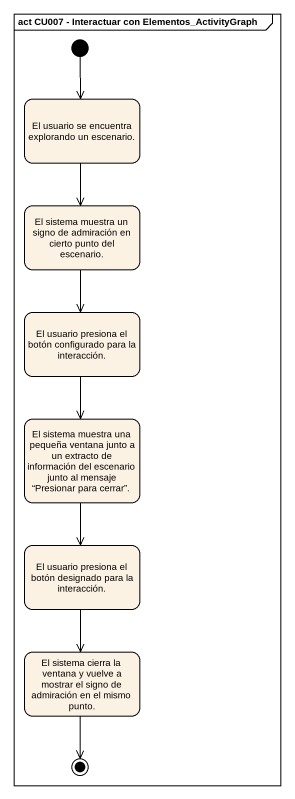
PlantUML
@startuml
mainframe act CU007 - Interactuar con Elementos_ActivityGraph
hide empty description
state "El usuario se encuentra explorando un escenario." as El_usuario_se_encuentra
state "El sistema muestra un signo de admiración en cierto punto del escenario." as El_sistema_muestra_un_signo
state "El usuario presiona el botón configurado para la interacción." as El_usuario_presiona_el
state "El sistema muestra una pequeña ventana junto a un extracto de información del escenario junto al mensaje “Presionar para cerrar”." as El_sistema_muestra_una
state "El usuario presiona el botón designado para la interacción." as El_usuario_presiona_el_2
state "El sistema cierra la ventana y vuelve a mostrar el signo de admiración en el mismo punto." as El_sistema_cierra_la
[*] --> El_usuario_se_encuentra
El_usuario_se_encuentra --> El_sistema_muestra_un_signo
El_sistema_muestra_un_signo --> El_usuario_presiona_el
El_usuario_presiona_el --> El_sistema_muestra_una
El_sistema_muestra_una --> El_usuario_presiona_el_2
El_usuario_presiona_el_2 --> El_sistema_cierra_la
El_sistema_cierra_la --> [*]
@enduml
